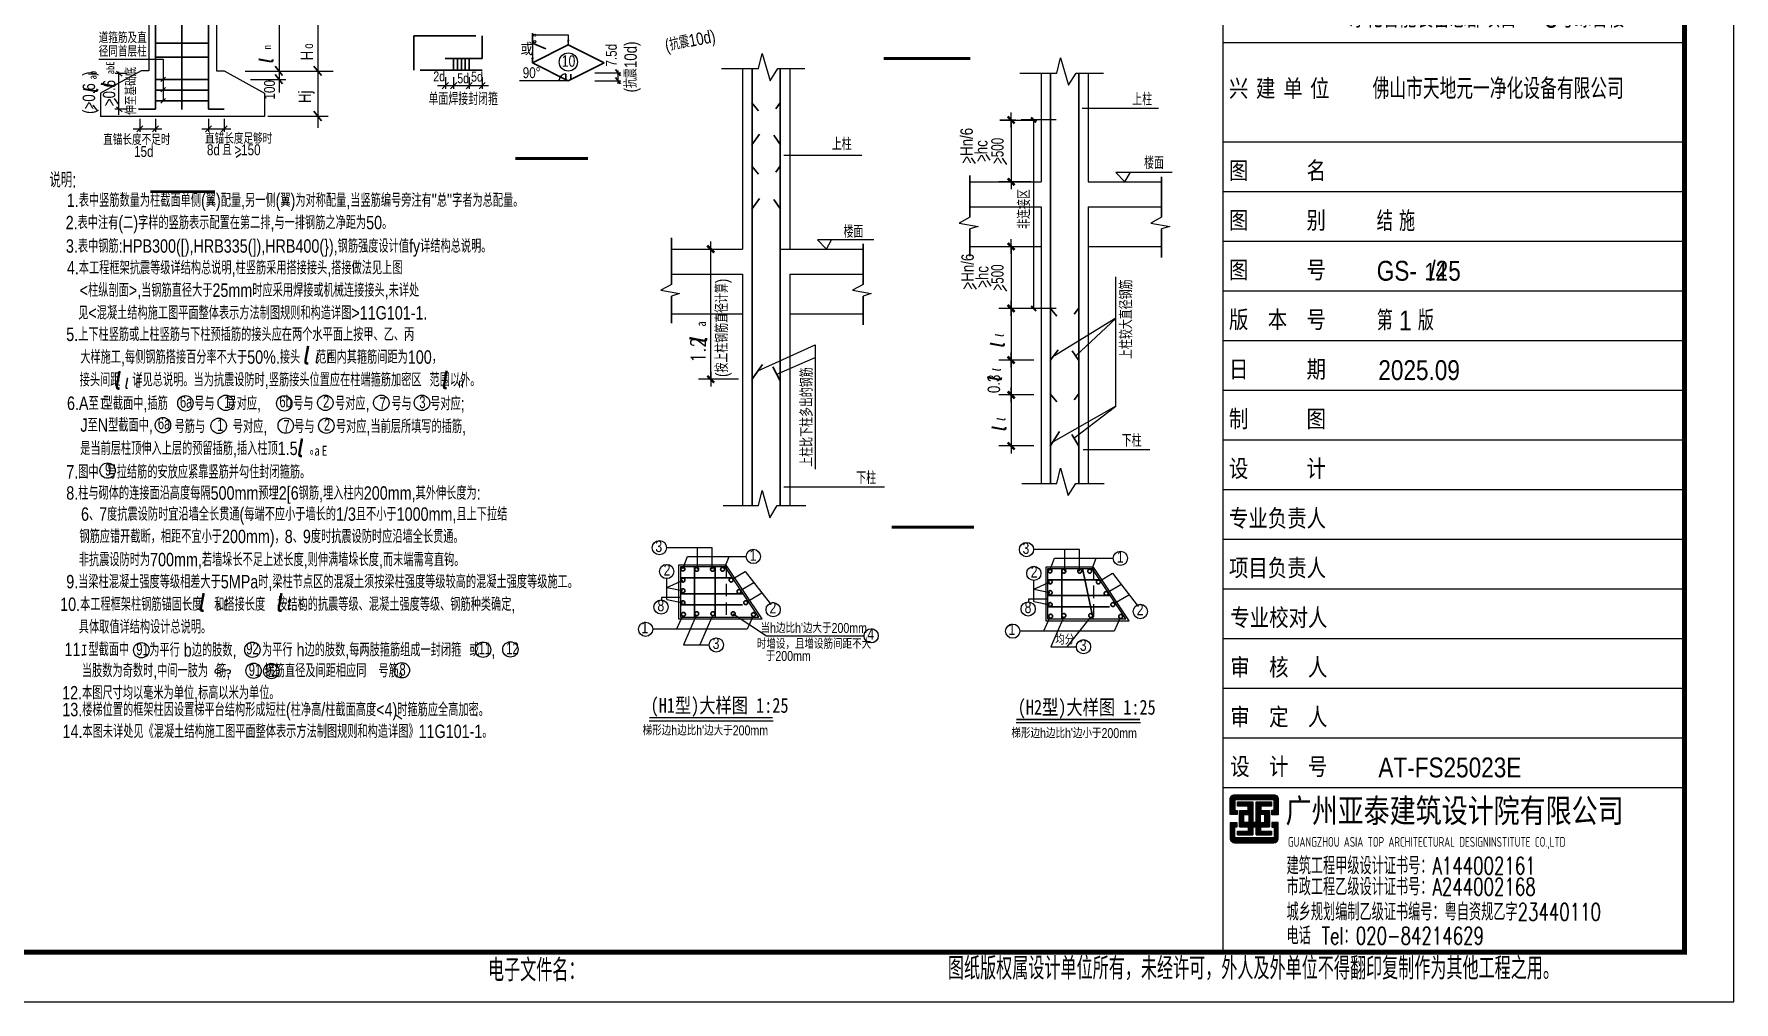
# Model space of a CAD drawing. Extents: x 299218 to 746073, y -331171 to -40619.
# Drawn here: x 425799 to 460052, y -173922 to -154433 of the extents above; entities that cross this region are included whole.
import ezdxf
from ezdxf.enums import TextEntityAlignment as Align

# ---------------------------------------------------------------- set-up
doc = ezdxf.new("R2010")
doc.units = 0
doc.header["$LTSCALE"] = 1000
doc.header["$MEASUREMENT"] = 0
doc.linetypes.add('CENTER', pattern=[2, 1.25, -0.25, 0.25, -0.25])
doc.linetypes.add('DASHED2', pattern=[0.375, 0.25, -0.125])
doc.layers.add('1', color=1, linetype='CENTER', lineweight=30)
for name, color, linetype in [('13', 4, 'Continuous'), ('14', 2, 'Continuous'), ('2', 7, 'Continuous'), ('_0', 7, 'Continuous'), ('AXIS', 3, 'Continuous'), ('DIM_SYMB', 3, 'Continuous'), ('PUB_DIM', 3, 'Continuous'), ('PUB_TITLE', 4, 'Continuous'), ('ZB2', 3, 'Continuous'), ('柱号', 2, 'Continuous'), ('柱边线', 6, 'Continuous')]:
    doc.layers.add(name, color=color, linetype=linetype)
doc.styles.add('-宋体', font='', dxfattribs={"width": 0.8})
doc.styles.add('_HZTXT', font='gs_txt.shx', dxfattribs={"width": 0.8, "bigfont": 'gs_hztxt.shx'})
doc.styles.add('dim_font', font='SIMPLEX.shx', dxfattribs={"width": 0.8})
doc.styles.add('GS_Rein', font='GS_TXT.shx', dxfattribs={"width": 0.7, "bigfont": 'GS_HZTXT.shx'})
doc.styles.add('HT', font='')
doc.styles.add('HZ', font='simplex.shx', dxfattribs={"width": 0.8, "bigfont": 'hztxt.shx'})
doc.styles.add('HZTXT', font='txt.shx', dxfattribs={"bigfont": 'hztxt.shx'})
doc.styles.add('hztxt0', font='romans.shx', dxfattribs={"bigfont": 'gbcbig0.shx'})
doc.styles.get("Standard").update_dxf_attribs({"font": 'gbenor.shx', "bigfont": 'gbcbig.shx'})
doc.styles.add('宋体', font='')
doc.styles.get('-宋体').set_extended_font_data('SimSun')
doc.styles.get('HT').set_extended_font_data('SimHei')
doc.styles.get('宋体').set_extended_font_data('SimSun')
doc.dimstyles.new('DIMA', dxfattribs={"dimtxt": 300, "dimasz": 1, "dimexe": 250, "dimexo": 300, "dimgap": 150, "dimtad": 1, "dimdec": 0, "dimzin": 0, "dimdsep": 46, "dimtxsty": 'dim_font', "dimblk": '_DIMX', "dimblk1": 'ARCHTICK', "dimblk2": 'ARCHTICK', "dimcen": 0.9, "dimse1": 1, "dimclrt": 7, "dimadec": 0, "dimazin": 0, "dimtfac": 1, "dimtdec": 0, "dimtix": 1, "dimtmove": 2, "dimatfit": 3, "dimldrblk": '_DIMX', "dimfxl": 1, "dimtolj": 1, "dimtzin": 0, "dimarcsym": 0})

# ---------------------------------------------------------------- blocks, each defined once
blk = doc.blocks.new('_DIMX')
blk.add_line((-150, 0), (150, 0))
at = {"const_width": 50}
blk.add_lwpolyline([(-70, -70), (70, 70)], dxfattribs=at)
blk = doc.blocks.new('*D36')
at = {"layer": 'Defpoints', "color": 0, "transparency": 16777216}
for p in [(446183, -158712), (445487, -159958), (446183, -159958)]:
    blk.add_point(p, dxfattribs=at)
at = {"layer": 'PUB_DIM', "color": 0, "lineweight": -2, "transparency": 16777216}
for p, q in [((445487, -158713), (445487, -159957)), ((445883, -159958), (445237, -159958))]:
    blk.add_line(p, q, dxfattribs=at)
for p, rotation in [((445487, -158712), 90), ((445487, -159958), 270)]:
    blk.add_blockref('_DIMX', p, dxfattribs=dict(at, rotation=rotation))
at = {"layer": 'PUB_DIM', "color": 7, "transparency": 16777216, "insert": (445212, -159335), "char_height": 250, "attachment_point": 5, "rotation": 90, "style": 'GS_Rein'}
blk.add_mtext('\\A1;>500', dxfattribs=at)
blk = doc.blocks.new('_ArchTick')
at = {"color": 0, "linetype": 'ByBlock', "const_width": 0.4}
blk.add_lwpolyline([(-0.5, -0.5), (0.5, 0.5)], dxfattribs=at)
blk = doc.blocks.new('*D37')
at = {"layer": 'Defpoints', "color": 0, "transparency": 16777216}
for p in [(446183, -156164), (445487, -157410), (446183, -157410)]:
    blk.add_point(p, dxfattribs=at)
at = {"layer": 'PUB_DIM', "color": 0, "lineweight": -2, "transparency": 16777216}
for p, q in [((445487, -156165), (445487, -157409)), ((445883, -157410), (445237, -157410))]:
    blk.add_line(p, q, dxfattribs=at)
for p, rotation in [((445487, -156164), 90), ((445487, -157410), 270)]:
    blk.add_blockref('_DIMX', p, dxfattribs=dict(at, rotation=rotation))
at = {"layer": 'PUB_DIM', "color": 7, "transparency": 16777216, "insert": (445212, -156787), "char_height": 250, "attachment_point": 5, "rotation": 90, "style": 'GS_Rein'}
blk.add_mtext('\\A1;>500', dxfattribs=at)
blk = doc.blocks.new('弘吉车间2')
at = {"layer": '14'}
h = blk.add_hatch(dxfattribs=at)
h.set_pattern_fill('ANSI31', color=256, scale=100, angle=135, style=0)
h.set_pattern_definition([(180, (-226475.39, -78017.824), (-3e-15, -12.5), [])])
edge = h.paths.add_edge_path()
edge.add_line((-9011, 2855), (-9011, 2773))
edge.add_line((-9011, 2773), (-9152, 2773))
edge.add_line((-9152, 2773), (-9152, 3084))
edge.add_arc((-9062, 3084), 90, 90, 180, ccw=False)
edge.add_line((-9062, 3174), (-8271, 3174))
edge.add_arc((-8271, 3084), 90, 0, 90, ccw=False)
edge.add_line((-8181, 3084), (-8181, 2768))
edge.add_line((-8181, 2768), (-8311, 2768))
edge.add_line((-8311, 2768), (-8311, 2862))
edge.add_line((-8311, 2862), (-8282, 2862))
edge.add_line((-8282, 2862), (-8268, 2862))
edge.add_line((-8268, 2862), (-8268, 3074))
edge.add_line((-8268, 3074), (-9055, 3074))
edge.add_line((-9055, 3074), (-9055, 2855))
edge.add_line((-9055, 2855), (-9011, 2855))
h.paths.add_polyline_path([(-8629, 2622), (-8629, 3030), (-8321, 3030), (-8321, 2942), (-8535, 2942), (-8535, 2855), (-8362, 2855), (-8362, 2525), (-8542, 2525), (-8542, 2442), (-8320, 2442), (-8320, 2365), (-8628, 2365), (-8628, 2526), (-8697, 2526), (-8697, 2365), (-9006, 2365), (-9006, 2442), (-8784, 2442), (-8784, 2525), (-8963, 2525), (-8963, 2855), (-8790, 2855), (-8790, 2942), (-9004, 2942), (-9004, 3030), (-8697, 3030), (-8697, 2622)])
h.paths.add_polyline_path([(-8874, 2772), (-8776, 2772), (-8776, 2616), (-8874, 2616)], flags=16)
h.paths.add_polyline_path([(-8452, 2772), (-8549, 2772), (-8549, 2616), (-8452, 2616)], flags=16)
edge = h.paths.add_edge_path()
edge.add_line((-9011, 2525), (-9011, 2607))
edge.add_line((-9011, 2607), (-9152, 2607))
edge.add_line((-9152, 2607), (-9152, 2296))
edge.add_arc((-9062, 2296), 90, 180, 270)
edge.add_line((-9062, 2206), (-8271, 2206))
edge.add_arc((-8271, 2296), 90, 270, 360)
edge.add_line((-8181, 2296), (-8181, 2612))
edge.add_line((-8181, 2612), (-8311, 2612))
edge.add_line((-8311, 2612), (-8311, 2518))
edge.add_line((-8311, 2518), (-8282, 2518))
edge.add_line((-8282, 2518), (-8268, 2518))
edge.add_line((-8268, 2518), (-8268, 2306))
edge.add_line((-8268, 2306), (-9055, 2306))
edge.add_line((-9055, 2306), (-9055, 2525))
edge.add_line((-9055, 2525), (-9011, 2525))
for p, q in [((-9300, 29320), (-9300, 0)), ((-9300, 29320), (0, 29320)), ((-9300, 24820), (0, 24820)), ((-9300, 20320), (0, 20320)), ((-9300, 18320), (0, 18320)), ((-9300, 16320), (0, 16320)), ((-9300, 15320), (0, 15320)), ((-9300, 14320), (0, 14320)), ((-9300, 13320), (0, 13320)), ((-9300, 12320), (0, 12320)), ((-9300, 11320), (0, 11320)), ((-9300, 10320), (0, 10320)), ((-9300, 9320), (0, 9320)), ((-9300, 8320), (0, 8320)), ((-9300, 7320), (0, 7320)), ((-9300, 6320), (0, 6320)), ((-9300, 5320), (0, 5320)), ((-9300, 4320), (0, 4320)), ((-9300, 3320), (0, 3320)), ((-9300, 3320), (0, 3320))]:
    blk.add_line(p, q, dxfattribs=at)
for points in [[(-9300, 0), (0, 0), (0, 40000), (-9300, 40000)], [(-8874, 2772), (-8776, 2772), (-8776, 2616), (-8874, 2616)], [(-8452, 2772), (-8549, 2772), (-8549, 2616), (-8452, 2616)]]:
    blk.add_lwpolyline(points, close=True, dxfattribs=at)
for points in [[(-9011, 2855), (-9011, 2773), (-9152, 2773), (-9152, 3084, -0.414214), (-9062, 3174), (-8271, 3174, -0.414214), (-8181, 3084), (-8181, 2768), (-8311, 2768), (-8311, 2862), (-8282, 2862), (-8268, 2862), (-8268, 3074), (-9055, 3074), (-9055, 2855)], [(-9011, 2525), (-9011, 2607), (-9152, 2607), (-9152, 2296, 0.414214), (-9062, 2206), (-8271, 2206, 0.414214), (-8181, 2296), (-8181, 2612), (-8311, 2612), (-8311, 2518), (-8282, 2518), (-8268, 2518), (-8268, 2306), (-9055, 2306), (-9055, 2525)]]:
    blk.add_lwpolyline(points, format="xyb", close=True, dxfattribs=at)
blk.add_lwpolyline([(-8629, 2622), (-8629, 2622), (-8629, 3030), (-8321, 3030), (-8321, 2942), (-8535, 2942), (-8535, 2855), (-8362, 2855), (-8362, 2525), (-8542, 2525), (-8542, 2442), (-8320, 2442), (-8320, 2365), (-8628, 2365), (-8628, 2526), (-8697, 2526), (-8697, 2365), (-9006, 2365), (-9006, 2442), (-8784, 2442), (-8784, 2525), (-8963, 2525), (-8963, 2855), (-8790, 2855), (-8790, 2942), (-9004, 2942), (-9004, 3030), (-8697, 3030), (-8697, 2622), (-8629, 2622)], dxfattribs=at)
at = {"layer": '13', "color": 7, "style": '_HZTXT', "width": 0.85}
for s, height, p in [('佛山市天地元一净化设备有限公司', 417.91, (-6694, 19336)), ('净化智能装备总部项目-', 417.91, (-6750, 18616)), ('3号综合楼', 417.9, (-2815, 18616)), ('佛山市天地元一净化设备有限公司', 417.91, (-6282, 17179)), ('结 施', 400, (-6198, 14522)), ('GS-  /25', 400, (-6198, 13522)), ('第 1 版', 400, (-6198, 12522)), ('2025.09', 400, (-6166, 11522)), ('AT-FS25023E', 400, (-6166, 3522))]:
    blk.add_text(s, height=height, dxfattribs=at).set_placement(p)
at = {"layer": '13', "style": 'HZTXT', "width": 0.7}
for s, p in [('建筑工程甲级设计证书号：A144002161', (-8015, 1568)), ('市政工程乙级设计证书号：A244002168', (-8015, 1144)), ('城乡规划编制乙级证书编号：粤自资规乙字23440110', (-8015, 639)), ('电话 Tel：020-84214629', (-8015, 159))]:
    blk.add_text(s, height=350, rotation=359.9997, dxfattribs=at).set_placement(p)
at = {"layer": '14'}
for s, height, style, width, p in [('注册章', 350, '宋体', 0.82, (-9173, 24949)), ('工程设计出图专用章', 350, '宋体', 0.82, (-9173, 20449)), ('项', 350, '宋体', 0.82, (-9176, 19220)), ('目', 350, '宋体', 0.82, (-8632, 19220)), ('名', 350, '宋体', 0.82, (-8081, 19220)), ('称', 350, '宋体', 0.82, (-7542, 19220)), ('兴', 350, '宋体', 0.82, (-9176, 17220)), ('建', 350, '宋体', 0.82, (-8632, 17220)), ('单', 350, '宋体', 0.82, (-8081, 17220)), ('位', 350, '宋体', 0.82, (-7542, 17220)), ('图      名', 350, '宋体', 0.82, (-9176, 15566)), ('图      别', 350, '宋体', 0.82, (-9176, 14566)), ('图      号', 350, '宋体', 0.82, (-9176, 13566)), ('版  本  号', 350, '宋体', 0.82, (-9176, 12566)), ('日      期', 350, '宋体', 0.82, (-9176, 11566)), ('制      图', 350, '宋体', 0.82, (-9176, 10566)), ('设      计', 350, '宋体', 0.82, (-9176, 9566)), ('专业负责人', 350, '宋体', 0.82, (-9176, 8566)), ('项目负责人', 350, '宋体', 0.82, (-9176, 7566)), ('专业校对人', 350, '宋体', 0.82, (-9149, 6566, -24845)), ('审  核  人', 350, '宋体', 0.82, (-9149, 5566, -24845)), ('审  定  人', 350, '宋体', 0.82, (-9149, 4566, -24845)), ('设  计  号', 350, '宋体', 0.82, (-9149, 3566, -24845)), ('广州亚泰建筑设计院有限公司', 480, 'HT', 0.8, (-8033, 2612))]:
    blk.add_text(s, height=height, dxfattribs=dict(at, style=style, width=width)).set_placement(p)
at = {"layer": '14', "width": 0.8}
blk.add_text('GUANGZHOU ASIA TOP ARCHITECTURAL DESIGNINSTITUTE CO.,LTD', height=198, rotation=359.9997, dxfattribs=at).set_placement((-7987, 2124, -24845))
at = {"layer": '14', "style": 'hztxt0'}
for s, p in [('电子文件名：', (-24105, -584)), ('图纸版权属设计单位所有，未经许可，外人及外单位不得翻印复制作为其他工程之用。', (-14838, -548))]:
    blk.add_text(s, height=450, rotation=359.9997, dxfattribs=at).set_placement(p)

msp = doc.modelspace()

# ---------------------------------------------------------------- linework, layer by layer
for p, q in [((439648.8, -155126.8), (440395, -155126.8)), ((440077.5, -155126.8), (440077.5, -158763.8)), ((440395, -155126.8), (440471, -154822.9)), ((440471, -154822.9), (440631.7, -155373.6)), ((440631.7, -155373.6), (440783.8, -155126.8)), ((440783.8, -155126.8), (441332.2, -155126.8)), ((441024.7, -155126.8), (441024.7, -158763.8)), ((446408.2, -155218.2), (446484.2, -154914.3)), ((446484.2, -154914.3), (446644.9, -155465.1)), ((445662, -155218.2), (446408.2, -155218.2)), ((446090.7, -155218.2), (446090.7, -157410.2)), ((446644.9, -155465.1), (446797, -155218.2)), ((446797, -155218.2), (447345.4, -155218.2)), ((447037.9, -155218.2), (447037.9, -157410.2)), ((445584, -156164.4), (445259.8, -156164.4)), ((446917.9, -155927.6), (448455.9, -155927.6)), ((440904.7, -156871.9), (442480.5, -156871.9)), ((444979.1, -156861.9), (445059.5, -156975.4)), ((444681.1, -156924.7), (444761.5, -157038.1)), ((445303.2, -156935.6), (445395, -157062.5)), ((444655.8, -157278.8), (444655.8, -158121.5)), ((444655.8, -158121.5), (444655.8, -157278.8)), ((444655.8, -157410.2), (446090.7, -157410.2)), ((447037.9, -157410.2), (448517.6, -157410.2)), ((448517.6, -157306.1), (448517.6, -158121.5)), ((448517.6, -158121.5), (448517.6, -157306.1)), ((444655.8, -158121.5), (444441.7, -158238.2)), ((444441.7, -158238.2), (444821.2, -158306.3)), ((444655.8, -157915.9), (446090.7, -157915.9)), ((446090.7, -157915.9), (446090.7, -163481)), ((447037.9, -157915.9), (448517.6, -157915.9)), ((447037.9, -157915.9), (447037.9, -163481)), ((448517.6, -158121.5), (448303.5, -158238.2)), ((448303.5, -158238.2), (448683, -158306.3)), ((438642.6, -158536.8), (438642.6, -159475.1)), ((438642.6, -159475.1), (438642.6, -158536.8)), ((444821.2, -158306.3), (444655.8, -158354.9)), ((444655.8, -158354.9), (444655.8, -158902.8)), ((444655.8, -158902.8), (444655.8, -158354.9)), ((448683, -158306.3), (448517.6, -158354.9)), ((448517.6, -158354.9), (448517.6, -158935.9)), ((448517.6, -158935.9), (448517.6, -158354.9)), ((438642.6, -158763.8), (440077.5, -158763.8)), ((440834.7, -158763.8), (442504.4, -158763.8)), ((442504.4, -158659.8), (442504.4, -159475.1)), ((442504.4, -159475.1), (442504.4, -158659.8)), ((444655.8, -158712.3), (446090.7, -158712.3)), ((447037.9, -158712.3), (448517.6, -158712.3)), ((438642.6, -159269.5), (440077.5, -159269.5)), ((440077.5, -159269.5), (440077.5, -163927.2)), ((441024.7, -159269.5), (442504.4, -159269.5)), ((441024.7, -159269.5), (441024.7, -163927.2)), ((438642.6, -159475.1), (438428.5, -159591.8)), ((438428.5, -159591.8), (438808, -159659.9)), ((442504.4, -159475.1), (442290.3, -159591.8)), ((442290.3, -159591.8), (442669.8, -159659.9)), ((444700.3, -159457.9), (444780.8, -159571.4)), ((444998.3, -159395.2), (445078.8, -159508.6)), ((445303.2, -159486.6), (445395, -159613.5)), ((447599, -161928.6), (447599, -159319.8)), ((438808, -159659.9), (438642.6, -159708.5)), ((438642.6, -159708.5), (438642.6, -160256.5)), ((438642.6, -160256.5), (438642.6, -159708.5)), ((442669.8, -159659.9), (442504.4, -159708.5)), ((442504.4, -159708.5), (442504.4, -160289.5)), ((442504.4, -160289.5), (442504.4, -159708.5)), ((438642.6, -160065.9), (440077.5, -160065.9)), ((441024.7, -160065.9), (442504.4, -160065.9)), ((446358.4, -160908.5), (447599, -160148.2)), ((447599, -160163.5), (446796.2, -160908.5)), ((440382.5, -161217), (441540.7, -160688.2)), ((440763.4, -161280.8), (441535.6, -160943.4)), ((441540.7, -160688.2), (441540.7, -163193.5)), ((447599, -161928.6), (446330.7, -162643.9)), ((446753, -162568.7), (447599, -161928.6)), ((446938.7, -162800.4), (448281.2, -162800.4)), ((446408.2, -163481), (446484.2, -163177.1)), ((446484.2, -163177.1), (446635.7, -163727.9)), ((440395, -163927.2), (440471, -163623.3)), ((440471, -163623.3), (440622.5, -164174.1)), ((440904.7, -163551.1), (442937.3, -163551.1)), ((445700, -163481), (446408.2, -163481)), ((446635.7, -163727.9), (446787.8, -163481)), ((446787.8, -163481), (447364.4, -163481)), ((439686.8, -163927.2), (440395, -163927.2)), ((440622.5, -164174.1), (440774.6, -163927.2)), ((440774.6, -163927.2), (441351.2, -163927.2)), ((439465.8, -164775.6, 6279.1), (438542.7, -164775.6, 6279.1)), ((438870.2, -165199.5, 6279.1), (438966.3, -164952, 6279.1)), ((438966.3, -164952, 6279.1), (440148.1, -164952, 6279.1)), ((439168.5, -165211, 6279.1), (439170, -164775.6, 6279.1)), ((439464.3, -165211, 6279.1), (439465.8, -164775.6, 6279.1)), ((439706.3, -165199.5, 6279.1), (439802.5, -164952, 6279.1)), ((446863.4, -164813), (445940.2, -164813)), ((446267.7, -165236.9), (446363.8, -164989.4)), ((446363.8, -164989.4), (447545.6, -164989.4)), ((446566, -165248.3), (446567.5, -164813)), ((446861.8, -165248.3), (446863.4, -164813)), ((447103.9, -165236.9), (447200, -164989.4)), ((438549.6, -165818.9, 6279.1), (438549.6, -165395.7, 6279.1)), ((439866.6, -165409, 6279.1), (440129.3, -165253.4, 6279.1)), ((440129.3, -165253.4, 6279.1), (440628.9, -165896, 6279.1)), ((445947.2, -165856.2), (445947.2, -165433)), ((447264.2, -165446.3), (447526.8, -165290.7)), ((447526.8, -165290.7), (448026.4, -165933.3)), ((438441.1, -165776.3, 6279.1), (438441.1, -165828.1, 6279.1)), ((438823.6, -165776.3, 6279.1), (438441.1, -165776.3, 6279.1)), ((438549.6, -165574.1, 6279.1), (438867.3, -165639.4, 6279.1)), ((440024.7, -165640.4, 6279.1), (440302.4, -165476, 6279.1)), ((440159.7, -165864.4, 6279.1), (440464.2, -165684.1, 6279.1)), ((445947.2, -165611.5), (446264.9, -165676.7)), ((447422.2, -165677.8), (447699.9, -165513.3)), ((447557.2, -165901.8), (447861.7, -165721.4)), ((438549.6, -165818.9, 6279.1), (438876.6, -165886, 6279.1)), ((445838.6, -165813.6), (445838.6, -165865.4)), ((446221.1, -165813.6), (445838.6, -165813.6)), ((445947.2, -165856.2), (446274.2, -165923.4)), ((440165.8, -166418.5, 6279.1), (438265.7, -166418.5, 6279.1)), ((438863.1, -166149.9, 6279.1), (438742.8, -166418.5, 6279.1)), ((439141.5, -166141.3, 6279.1), (438888.6, -166732.8, 6279.1)), ((439466.6, -166141.3, 6279.1), (439213.7, -166732.8, 6279.1)), ((440286.1, -166149.9, 6279.1), (440165.8, -166418.5, 6279.1)), ((447563.4, -166455.8), (445663.2, -166455.8)), ((446260.6, -166187.2), (446140.3, -166455.8)), ((446539, -166178.6), (446286.1, -166770.1)), ((447080.6, -166178.6), (446611.3, -166770.1)), ((447683.7, -166187.2), (447563.4, -166455.8)), ((438888.6, -166732.8, 6279.1), (439403.4, -166732.8, 6279.1)), ((446286.1, -166770.1), (446800.9, -166770.1))]:
    msp.add_line(p, q)
at = {"elevation": 6279.1}
for points in [[(438549.6, -165574.1), (438875.5, -165427.9)], [(439747.3, -165127.5), (438787.6, -165127.5), (438787.6, -166207.5), (440467.3, -166207.5), (439747.3, -165127.5)], [(439888.4, -166104.3), (440557.2, -166549.4), (442522.6, -166549.4)]]:
    msp.add_lwpolyline(points, dxfattribs=at)
at = {"linetype": 'DASHED2', "elevation": 6279.1}
msp.add_lwpolyline([(439747.3, -165127.5), (439747.3, -166207.5)], dxfattribs=at)
for points in [[(447144.9, -165164.9), (446185.1, -165164.9), (446185.1, -166244.9), (447864.9, -166244.9), (447144.9, -165164.9)], [(445947.2, -165611.5), (446273.1, -165465.2)]]:
    msp.add_lwpolyline(points)
at = {"linetype": 'DASHED2'}
msp.add_lwpolyline([(447144.9, -165164.9), (447144.9, -166244.9)], dxfattribs=at)
at = {"layer": '1', "color": 6, "linetype": 'ByBlock'}
for p, q in [((428245.8, -135317.1, -12419.9), (428245.8, -155944.2, -12419.9)), ((428780.9, -135395, -12419.9), (428780.9, -155952.6, -12419.9)), ((429316.1, -155944.2, -12419.9), (429316.1, -135395, -12419.9)), ((428245.8, -154618.3, -12419.9), (429316.1, -154618.3, -12419.9)), ((428245.8, -154901.7, -12419.9), (429316.1, -154901.7, -12419.9)), ((440267.5, -155126.8), (440267.5, -163927.2)), ((440834.7, -155126.8), (440834.7, -163927.2)), ((428245.8, -155348.9, -12419.9), (429316.1, -155348.9, -12419.9)), ((446280.7, -155218.2), (446280.7, -163481)), ((446847.9, -155218.2), (446847.9, -163481)), ((428245.8, -155564.6, -12419.9), (429316.1, -155564.6, -12419.9)), ((428245.8, -155780.2, -12419.9), (429316.1, -155780.2, -12419.9)), ((440263.3, -155819.3), (440397.1, -155977.3)), ((440829.9, -155822.9), (440744.3, -155939.6)), ((428245.8, -155944.2, -12419.9), (427906.4, -155944.2, -12419.9)), ((429316.1, -155944.2, -12419.9), (429632.8, -155944.2, -12419.9)), ((427869.5, -156401, -12419.9), (427988.7, -156279.7, -12419.9)), ((428186.2, -156401, -12419.9), (428305.3, -156279.7, -12419.9)), ((429256.5, -156401, -12419.9), (429375.7, -156279.7, -12419.9)), ((429573.2, -156401, -12419.9), (429692.3, -156279.7, -12419.9)), ((440262.8, -156665.4), (440418.5, -156451.5)), ((440837.5, -156667.5), (440706.7, -156468.4)), ((440263.3, -157097.2), (440397.1, -157255.2)), ((440829.9, -157100.8), (440744.3, -157217.5)), ((440262.8, -157959.2), (440418.5, -157745.2)), ((440837.5, -157961.3), (440706.7, -157762.2)), ((446276.5, -159953.2), (446410.3, -160111.2)), ((446843.1, -159956.8), (446757.5, -160073.5)), ((446276, -161005.8), (446431.7, -160791.9)), ((446850.7, -161008), (446719.9, -160808.8)), ((440265.3, -161386.2), (440474.2, -161085.5)), ((440828.3, -161399.3), (440688, -161132)), ((446276.5, -161678.3), (446410.3, -161836.3)), ((446843.1, -161681.9), (446757.5, -161798.6)), ((446276, -162731), (446459.5, -162438.7)), ((446850.7, -162733.1), (446710.1, -162496.4))]:
    msp.add_line(p, q, dxfattribs=at)
at = {"layer": '1', "color": 6}
for p, q in [((435843.3, -154619.7, -5232.6), (435843.3, -154414, -5232.6)), ((436109.3, -154728.5, -5232.6), (435843.3, -154619.7, -5232.6)), ((435843.7, -155011.5, -5232.6), (436564.8, -154650.2, -5232.6)), ((437286, -155011.5, -5232.6), (436564.8, -154650.2, -5232.6)), ((430655.8, -155079.1, -12419.9), (430807.9, -155269.4, -12419.9)), ((431440.1, -155079.1, -12419.9), (431592.2, -155269.4, -12419.9)), ((434253.3, -154921.9), (434253.3, -155160)), ((434331.8, -154921.9), (434331.8, -155160)), ((434410.2, -154921.9), (434410.2, -155160)), ((434488.7, -154921.9), (434488.7, -155160)), ((434567.2, -154921.9), (434567.2, -155160)), ((435843.7, -155011.5, -5232.6), (436564.8, -155372.7, -5232.6)), ((437286, -155011.5, -5232.6), (436564.8, -155372.7, -5232.6)), ((437513.8, -155148, -5232.6), (437617.6, -155277.8, -5232.6)), ((427459.7, -155182.9, -12419.9), (427573.2, -155278.6, -12419.9)), ((430655.8, -155246.3, -12419.9), (430807.9, -155436.5, -12419.9)), ((434025.7, -155534.5), (434150.5, -155407.4)), ((434190.9, -155535.7), (434315.7, -155408.6)), ((434504.8, -155535.7), (434629.6, -155408.6)), ((434766.5, -155534.5), (434891.3, -155407.4)), ((436515.5, -155346, -5232.6), (436515.5, -155241.3, -5232.6)), ((436614.2, -155346, -5232.6), (436614.2, -155241.3, -5232.6)), ((437513.8, -155308.2, -5232.6), (437617.6, -155438, -5232.6)), ((427459.7, -155902.3, -12419.9), (427573.2, -155998, -12419.9)), ((431440.1, -155988.2, -12419.9), (431592.2, -156178.5, -12419.9)), ((438823.3, -165384.7, 9418.7), (439875.5, -165384.7, 9418.7)), ((439108.3, -165159.1, 9418.7), (439108.3, -166167.6, 9418.7)), ((439524.2, -165159.1, 9418.7), (439524.2, -166167.6, 9418.7)), ((446220.8, -165422, 3139.6), (447273.1, -165422, 3139.6)), ((446505.9, -165196.4, 3139.6), (446505.9, -166205, 3139.6)), ((446921.8, -165196.4, 3139.6), (447138.2, -166205, 3139.6)), ((438823.3, -165701.8, 9418.7), (440086.9, -165701.8, 9418.7)), ((446220.8, -165739.2, 3139.6), (447484.5, -165739.2, 3139.6)), ((438823.3, -165929.3, 9418.7), (440238.6, -165929.3, 9418.7)), ((446220.8, -165966.6, 3139.6), (447636.1, -165966.6, 3139.6))]:
    msp.add_line(p, q, dxfattribs=at)
for points in [[(433451.5, -155158.8), (433451.5, -154466.7), (434828.9, -154466.7), (434828.9, -154923.3)], [(434828.9, -155158.8), (433451.5, -155158.8)], [(434828.9, -154923.3), (434082.7, -154923.3)]]:
    msp.add_lwpolyline(points, dxfattribs=at)
for centre in [(438873.4, -165205.5, 6279.1), (438875.5, -165427.9, 6279.1), (439151.8, -165211.2, 6279.1), (439469.3, -165211.2, 6279.1), (439673.6, -165211, 6279.1), (439846.1, -165427.9, 6279.1), (446270.9, -165242.8), (446273.1, -165465.2), (446549.4, -165248.5), (446866.8, -165248.5), (447071.1, -165248.4), (447243.7, -165465.2), (438875.5, -165642, 6279.1), (440004.2, -165659.4, 6279.1), (446273.1, -165679.4), (447401.7, -165696.7), (438875.5, -165883.4, 6279.1), (438885.3, -166117.6, 6279.1), (439151.8, -166104.3, 6279.1), (439477, -166104.3, 6279.1), (439888.4, -166104.3, 6279.1), (440139.2, -165883.4, 6279.1), (440295.8, -166122.1, 6279.1), (446273.1, -165920.7), (446282.8, -166154.9), (446549.4, -166141.6), (447091, -166141.6), (447536.7, -165920.7), (447693.4, -166159.4)]:
    msp.add_circle(centre, 39.2, dxfattribs=at)
at = {"layer": '2', "color": 2, "ltscale": 15}
for p, q in [((430736.5, -135080.4, -12419.9), (430736.5, -155612.1, -12419.9)), ((431520.8, -135080.4, -12419.9), (431520.8, -156323.3, -12419.9)), ((428112.2, -150400.5, -12419.9), (428112.2, -155177.2, -12419.9)), ((429477.4, -150400.5, -12419.9), (429477.4, -155177.2, -12419.9)), ((435907.7, -154450.7, -5232.6), (436563.3, -154450.7, -5232.6)), ((436563.3, -154450.7, -5232.6), (436563.3, -154650.8, -5232.6)), ((435843.7, -154619.8, -5232.6), (435843.7, -155011.5, -5232.6)), ((436551.9, -154548.1, -5232.6), (436564.8, -154650.2, -5232.6)), ((436564.8, -154650.2, -5232.6), (436576.7, -154549.4, -5232.6)), ((427104.9, -154942, -12419.9), (428400.6, -154942, -12419.9)), ((428400.6, -154942, -12419.9), (428400.6, -155787.5, -12419.9)), ((435830.8, -154909.4, -5232.6), (435843.7, -155011.5, -5232.6)), ((435843.7, -155011.5, -5232.6), (435855.5, -154910.7, -5232.6)), ((427955.8, -155177.2, -12419.9), (427141.9, -155623.4, -12419.9)), ((427678.6, -155224.8, -12419.9), (427431.8, -155224.8, -12419.9)), ((427509.4, -156061.1, -12419.9), (427509.4, -155192.5, -12419.9)), ((428112.2, -155177.2, -12419.9), (427955.8, -155177.2, -12419.9)), ((428448.6, -155298.8, -12419.9), (428356.4, -155390.8, -12419.9)), ((429477.4, -155177.2, -12419.9), (429632.8, -155177.2, -12419.9)), ((429632.8, -155177.2, -12419.9), (430446.6, -155623.4, -12419.9)), ((430053.4, -155180.1, -12419.9), (431827.3, -155180.1, -12419.9)), ((430159.4, -155347.2, -12419.9), (430875.8, -155347.2, -12419.9)), ((433925.7, -155471), (434954.3, -155471)), ((434088.1, -155302.1), (434088.1, -155535.9)), ((434253.3, -155303.3), (434253.3, -155537.1)), ((434567.2, -155303.3), (434567.2, -155537.1)), ((434828.9, -155302.1), (434828.9, -155535.9)), ((436564.8, -155372.7, -5232.6), (435580, -155372.7, -5232.6)), ((436375, -155345.4, -5232.6), (436378.7, -155372.2, -5232.6)), ((436378.7, -155372.2, -5232.6), (436385.2, -155346.2, -5232.6)), ((436479.9, -155238.1, -5232.6), (436514.1, -155236.8, -5232.6)), ((436514.1, -155236.8, -5232.6), (436482.2, -155243.6, -5232.6)), ((437099.1, -155216.6, -5232.6), (437625.6, -155216.6, -5232.6)), ((437099.1, -155373.2, -5232.6), (437625.6, -155373.2, -5232.6)), ((437568.7, -155433.7, -5232.6), (437568.7, -155166.8, -5232.6)), ((427141.9, -155623.4, -12419.9), (427141.9, -156092.2, -12419.9)), ((427411.1, -155728.3, -12419.9), (427504.2, -155850.3, -12419.9)), ((428448.6, -155507.3, -12419.9), (428356.4, -155599.4, -12419.9)), ((428448.6, -155734.3, -12419.9), (428356.4, -155826.3, -12419.9)), ((430446.6, -155623.4, -12419.9), (430446.6, -156092.2, -12419.9)), ((426987.1, -155867.5, -12419.9), (427080.2, -155989.6, -12419.9)), ((430446.6, -156092.2, -12419.9), (427141.9, -156092.2, -12419.9)), ((427672.9, -155944.2, -12419.9), (427426.2, -155944.2, -12419.9)), ((427929.1, -156140.1, -12419.9), (427929.1, -156405.7, -12419.9)), ((428245.8, -156140.1, -12419.9), (428245.8, -156405.7, -12419.9)), ((429316.1, -156140.1, -12419.9), (429316.1, -156405.7, -12419.9)), ((429632.8, -156140.1, -12419.9), (429632.8, -156405.7, -12419.9)), ((430508.6, -156089, -12419.9), (431729, -156089, -12419.9)), ((427796.1, -156340.4, -12419.9), (428375.1, -156340.4, -12419.9)), ((429183.1, -156340.4, -12419.9), (429762.1, -156340.4, -12419.9)), ((429869.3, -156914.9, -12419.9), (429976.1, -156836.1, -12419.9))]:
    msp.add_line(p, q, dxfattribs=at)
at = {"layer": '2'}
for p, q in [((447598.1, -157221.1), (447777.8, -157410.2)), ((448732.9, -157221.1), (447598.1, -157221.1)), ((447777.8, -157410.2), (447883.4, -157226.7)), ((441584.9, -158574.7), (441764.6, -158763.8)), ((442719.7, -158574.7), (441584.9, -158574.7)), ((441764.6, -158763.8), (441870.2, -158580.3))]:
    msp.add_line(p, q, dxfattribs=at)
at = {"layer": '2', "color": 2, "ltscale": 15}
for centre, radius in [((435886.9, -154457, -5232.6), 21.8), ((435886.9, -154585.8, -5232.6), 21.8), ((436564.8, -154996.3, -5232.6), 182.9)]:
    msp.add_circle(centre, radius, dxfattribs=at)
at = {"layer": '2'}
for centre in [(438399.3, -164775.6, 6279.1), (445796.8, -164813), (440291.5, -164952, 6279.1), (447689, -164989.4), (438546.2, -165255.5, 6279.1), (445943.8, -165292.8), (438433.1, -165971.3, 6279.1), (440693.2, -166024.1, 6279.1), (445830.6, -166008.6), (448090.7, -166061.4), (438122.3, -166418.5, 6279.1), (442666, -166549.4, 6279.1), (445519.8, -166455.8), (439546.8, -166732.8, 6279.1), (446944.3, -166770.1)]:
    msp.add_circle(centre, 143.4, dxfattribs=at)
at = {"layer": '2', "color": 2, "ltscale": 15}
msp.add_arc((436514.1, -155372.2, -5232.6), 135.4, 90, 180, dxfattribs=at)
at = {"layer": 'AXIS'}
for p, q in [((438193.4, -168260.7, 9418.7), (440694.3, -168260.7, 9418.7)), ((445590.9, -168298, 3139.6), (448091.8, -168298, 3139.6))]:
    msp.add_line(p, q, dxfattribs=at)
at = {"layer": 'AXIS', "const_width": 30}
for points, elevation in [([(438196.3, -168197.9), (440683.2, -168197.9)], 9418.7), ([(445593.8, -168235.2), (448080.7, -168235.2)], 3139.6)]:
    msp.add_lwpolyline(points, dxfattribs=dict(at, elevation=elevation))
at = {"layer": 'DIM_SYMB', "const_width": 56}
for points in [[(442916.7, -154927.2), (444666.4, -154927.2)], [(435500, -156938.7), (436963.2, -156938.7)], [(428142.5, -157606.8), (429447.1, -157606.8)], [(443081.5, -164363.2), (444741, -164363.2)]]:
    msp.add_lwpolyline(points, dxfattribs=at)
at = {"layer": 'PUB_DIM'}
for p, q in [((445259.8, -156164.4), (446001.7, -156164.4)), ((446395.4, -156163.4), (445690.3, -156163.4)), ((445940.3, -156163.4), (445940.3, -159958.1)), ((439434.9, -161382.1), (439434.9, -158764.8)), ((445941.8, -159958.1), (445236.7, -159958.1)), ((445486.7, -159959.1), (445486.7, -160998.4)), ((446395.4, -159958.1), (445690.3, -159958.1)), ((445941.8, -160998.4), (445236.7, -160998.4)), ((445941.8, -160999.4), (445236.7, -160999.4)), ((445486.7, -160999.4), (445486.7, -161699.4)), ((439996.4, -161383.1), (439184.9, -161383.1)), ((445941.8, -161698.4), (445236.7, -161698.4)), ((445941.8, -161700.4), (445236.7, -161700.4)), ((445486.7, -161699.4), (445486.7, -162726.9)), ((445941.8, -162727.9), (445236.7, -162727.9))]:
    msp.add_line(p, q, dxfattribs=at)
at = {"layer": 'PUB_TITLE'}
msp.add_lwpolyline([(385751.6, -173922.2), (460051.6, -173922.2), (460051.6, -131922.2), (385751.6, -131922.2)], close=True, dxfattribs=at)
at = {"layer": 'PUB_TITLE', "const_width": 100}
msp.add_lwpolyline([(388251.6, -172922.2), (459051.6, -172922.2), (459051.6, -132922.2), (388251.6, -132922.2)], close=True, dxfattribs=at)
at = {"layer": 'ZB2', "color": 6}
for p, q in [((429512.6, -167217.8, -5232.6), (429468.7, -167230.4, -5232.6)), ((429713.3, -167237.4, -5232.6), (429488.2, -167298.9, -5232.6))]:
    msp.add_line(p, q, dxfattribs=at)
at = {"layer": 'ZB2'}
for p, q in [((429732.9, -167306, -5232.6), (429695.7, -167316.6, -5232.6)), ((433210, -168230.5), (433086.7, -168144.3))]:
    msp.add_line(p, q, dxfattribs=at)
for centre in [(428849.9, -161868.3), (429661.9, -161858.6), (430841.8, -161870.5), (431669, -161858.6), (432797.4, -161858.1), (433616.2, -161858.1), (428397.1, -162309.5), (429520, -162321.4), (430871.6, -162317.5), (431689.7, -162319), (427281.1, -163222.8, -5232.6)]:
    msp.add_circle(centre, 155.2, dxfattribs=at)
at = {"layer": 'ZB2', "color": 6}
for centre in [(427961.8, -166839.9, -5232.6), (430199.7, -166831, -5232.6), (434846.9, -166830.3, -5232.6), (435398.3, -166824.2, -5232.6), (430222.8, -167253.8, -5232.6), (430581.1, -167260.4, -5232.6), (433209.9, -167243.8)]:
    msp.add_circle(centre, 155.2, dxfattribs=at)
for centre, start, end in [((429478.4, -167264.7, -5232.6), 105.94317, 285.94317), ((429723.1, -167271.7, -5232.6), 285.94317, 105.94317)]:
    msp.add_arc(centre, 35.6, start, end, dxfattribs=at)
at = {"layer": '柱边线', "elevation": 6279.1}
msp.add_lwpolyline([(439728.1, -165163.5), (438823.6, -165163.5), (438823.6, -166171.5), (440400.1, -166171.5)], close=True, dxfattribs=at)
at = {"layer": '柱边线'}
msp.add_lwpolyline([(447125.6, -165200.9), (446221.1, -165200.9), (446221.1, -166208.9), (447797.6, -166208.9)], close=True, dxfattribs=at)

# ---------------------------------------------------------------- block references
at = {"layer": '_0'}
msp.add_blockref('弘吉车间2', (459051.6, -172922.2), dxfattribs=at)
at = {"layer": 'PUB_DIM', "xscale": 100, "yscale": 100, "zscale": 100}
for p, rotation in [((445940.3, -156163.4), 90), ((445940.3, -159958.1), 270)]:
    msp.add_blockref('_ArchTick', p, dxfattribs=dict(at, rotation=rotation))
at = {"layer": 'PUB_DIM'}
for p, rotation in [((439434.9, -158763.8), 90), ((445486.7, -159958.1), 90), ((445486.7, -160998.4), 90), ((445486.7, -160999.4), 270), ((439434.9, -161383.1), 270), ((445486.7, -161698.4), 90), ((445486.7, -161700.4), 270), ((445486.7, -162727.9), 270)]:
    msp.add_blockref('_DIMX', p, dxfattribs=dict(at, rotation=rotation))

# ---------------------------------------------------------------- texts
at = {"color": 7, "style": '-宋体', "width": 0.8}
for s, height, rotation, p in [('n', 160, 90, (430574.9, -154743.3)), ('abE', 160, 90, (427414.9, -155245.1)), ('ι', 400, 80, (430605.5, -155053.3)), ('ab', 160, 90, (427060.6, -155348.7)), ('ι', 400, 80, (427426.2, -155545.2)), ('ι', 400, 80, (427071.9, -155648.8)), ('a', 192, 90, (439335.8, -160323.9, 14903.9)), ('ι', 480, 80, (439340, -160688, 14903.9)), ('ι', 240, 80, (445330.6, -160551.9)), ('ι', 500, 350, (431184.4, -161063.5)), ('ι', 300, 350, (431438.8, -161054.6)), ('ι', 400, 80, (445341.7, -160775.3)), ('ι', 500, 350, (427385.6, -161569.7)), ('ι', 500, 350, (433975.8, -161562.1)), ('ι', 400, 80, (445284.1, -161456.3)), ('ι', 240, 80, (445268.5, -161244.8)), ('ι', 300, 350, (427602, -161565.2)), ('ι', 400, 80, (445373.2, -162460.1)), ('ι', 240, 80, (445362.4, -162241.3)), ('ι', 500, 350, (431060.9, -162928.4, 5232.6)), ('ι', 500, 350, (429079.1, -166042.2, 5232.6)), ('ι', 500, 350, (430647.1, -166042.2, 5232.6)), ('ι', 300, 350, (430877.7, -166019.8, -5232.6))]:
    msp.add_text(s, height=height, rotation=rotation, dxfattribs=at).set_placement(p)
for s, height, p in [('E', 200, (431701.2, -161059.1)), ('E', 200, (427842.1, -161554.4)), ('n', 200, (434347.3, -161555.4)), ('I', 210, (427124.5, -161979.3)), ('a', 200, (431448.2, -162924, 5232.6)), ('E', 200, (431597.4, -162924, 5232.6)), ('a', 200, (429462.8, -166037.8, 5232.6)), ('E', 200, (429614.4, -166037.8, 5232.6)), ('E', 200, (431132.1, -166020.5)), ('I', 210, (426758, -166940.3))]:
    msp.add_text(s, height=height, dxfattribs=at).set_placement(p)
at = {"layer": '1', "color": 6, "style": 'GS_Rein', "width": 0.8}
msp.add_text('100', height=220, rotation=90, dxfattribs=at).set_placement((430654.2, -155751.8, -12419.9))
at = {"layer": '13', "color": 2, "style": '_HZTXT', "width": 0.85}
msp.add_text('14', height=350, dxfattribs=at).set_placement((453817.1, -159393.6))
at = {"layer": '2', "color": 2, "ltscale": 15, "width": 0.8}
for s, height, style, p in [('道箍筋及直', 220, 'GS_Rein', (427102.7, -154616.5, -12419.9)), ('径同首层柱', 220, 'GS_Rein', (427102.7, -154891, -12419.9)), ('90%%d', 220, 'GS_Rein', (435646, -155322.1, -5232.6)), ('2d', 200, 'GS_Rein', (433844.3, -155385.4)), ('5d', 200, 'GS_Rein', (434327.1, -155424.8)), ('5d', 200, 'GS_Rein', (434605.8, -155392.4)), ('单面焊接封闭箍', 250, 'HZ', (433746.8, -155864.7)), ('直锚长度不足时', 220, 'GS_Rein', (427192.6, -156667.8, -12419.9)), ('直锚长度足够时', 220, 'GS_Rein', (429244.2, -156645, -12419.9)), ('15d', 220, 'GS_Rein', (427815.7, -156907.8, -12419.9)), ('8d', 220, 'GS_Rein', (429283.7, -156873.8, -12419.9)), ('且', 220, 'GS_Rein', (429589.7, -156873.8, -12419.9)), ('>150', 220, 'GS_Rein', (429835, -156873.8, -12419.9))]:
    msp.add_text(s, height=height, dxfattribs=dict(at, style=style)).set_placement(p)
at = {"layer": '2', "color": 2, "ltscale": 15, "style": 'GS_Rein'}
for s, height, rotation, width, p in [('(抗震10d)', 250, 11.16, 0.8, (438540.2, -154788.5, -5232.6)), ('o', 200, 90, 0.7, (431420.7, -154728.4, -12419.9)), ('7.5d', 220, 90, 0.8, (437541, -155089.2, -5232.6))]:
    msp.add_text(s, height=height, rotation=rotation, dxfattribs=dict(at, width=width)).set_placement(p)
at = {"layer": '2', "color": 2, "ltscale": 15, "style": 'GS_Rein', "width": 0.8}
for s, height, p in [('H', 250, (431420.7, -154867.5, -12419.9)), ('(抗震10d)', 250, (437944.1, -155096.3)), ('(>0.6  )', 250, (427029.5, -155613.8, -12419.9)), ('>0.6', 250, (427436.8, -155622.3, -12419.9)), ('伸至基础底', 220, (427860.4, -155576, -12419.9)), ('Hj', 250, (431378.9, -155697.5, -12419.9))]:
    msp.add_text(s, height=height, rotation=90, dxfattribs=at).set_placement(p, align=Align.CENTER)
at = {"layer": '2', "color": 2, "ltscale": 15, "style": 'HZ'}
msp.add_text('或          ', height=252.909, dxfattribs=at).set_placement((436592.1, -154863.2, -5232.6), align=Align.CENTER)
at = {"layer": '2', "color": 2, "ltscale": 15, "style": 'GS_Rein', "width": 0.8}
for s, height, p in [('10', 230, (436569.4, -155092.7, -5232.6)), ('3', 230, (438387.5, -164864, 6279.1)), ('3', 230, (445785.1, -164901.3)), ('1', 230, (440286.8, -165039.6, 6279.1)), ('1', 230, (447684.4, -165076.9)), ('2', 230, (438553.5, -165339.1)), ('2', 230, (445951, -165376.4, -6279.1)), ('8', 230, (438429, -166055.6, 6279.1)), ('2', 230, (440687.6, -166100.3, 6279.1)), ('8', 230, (445826.6, -166092.9)), ('2', 230, (448085.1, -166137.7)), ('1', 230, (438105.1, -166497.6, 6279.1)), ("当h边比h'边大于200mm", 200, (441510.1, -166491.6, 6279.1)), ('4', 230, (442658.9, -166629.2, 6279.1)), ('1', 230, (445502.7, -166534.9)), ('3', 230, (439541.1, -166815.8, 6279.1)), ('时增设，且增设筋间距不大', 200, (441515, -166810.8, 6279.1)), ('均分', 200, (446568.2, -166726.1)), ('3', 230, (446938.7, -166853.2)), ('于200mm', 200, (440996.9, -167055.8, 6279.1)), ("梯形边h边比h'边大于200mm", 200, (439326.5, -168553.9, 6279.1)), ("梯形边h边比h'边小于200mm", 200, (446756.9, -168609.2))]:
    msp.add_text(s, height=height, dxfattribs=at).set_placement(p, align=Align.CENTER)
at = {"layer": '2', "style": 'GS_Rein', "width": 0.8}
for s, p in [('上柱', (448128.2, -155870.6)), ('上柱', (442073.9, -156773.9)), ('楼面', (448365.6, -157150.8)), ('楼面', (442309.6, -158534.9)), ('下柱', (447915.5, -162743.4)), ('下柱', (442566.2, -163494.1))]:
    msp.add_text(s, height=250, dxfattribs=at).set_placement(p, align=Align.CENTER)
for s, height, p in [('>Hn/6', 250, (444714.4, -156683.7)), ('>hc', 250, (445010.7, -156791.1)), ('非连接区', 250, (445870.3, -157955.5)), ('>Hn/6', 250, (444733.7, -159216.9)), ('>hc', 250, (445030, -159324.3)), ('(按上柱钢筋直径计算)', 250, (439781.4, -160349.3)), ('上柱较大直径钢筋', 250, (447929.1, -160175.9)), ('上柱比下柱多出的钢筋', 250, (441491.6, -162144.7)), ('0.3', 250.14, (445263.8, -161476.8))]:
    msp.add_text(s, height=height, rotation=90, dxfattribs=at).set_placement(p, align=Align.CENTER)
at = {"layer": 'PUB_DIM', "color": 7, "style": 'dim_font', "width": 0.8}
msp.add_text('1.2', height=300, rotation=90, dxfattribs=at).set_placement((439330.6, -161055.4))
at = {"layer": 'ZB2', "color": 6, "style": 'GS_Rein'}
for s, height, width, p in [('说明:', 300, 0.8, (426112.2, -157523.6, -5232.6)), ('11. 型截面中  ', 270, 0.8, (426413.7, -166957.6, -5232.6)), ('91', 240, 0.7, (427860.1, -166939.5, -5232.6)), ('为平行 b边的肢数,', 270, 0.8, (428121.4, -166969.4, -5232.6)), ('92', 240, 0.7, (430075.3, -166923.5, -5232.6)), ('为平行 h边的肢数,每两肢箍筋组成一封闭箍  或   ,', 270, 0.8, (430393, -166965.3, -5232.6)), ('11', 240, 0.7, (434758.4, -166923.3, -5232.6)), ('12', 240, 0.7, (435315.4, -166921.7, -5232.6)), ('当肢数为奇数时,中间一肢为  筋,', 270, 0.8, (426764.6, -167385.6, -5232.6)), ('91', 240, 0.7, (430125.2, -167356.4, -5232.6)), ('     箍筋直径及间距相应同   号筋。', 270, 0.8, (430043.3, -167385.6, -5232.6)), ('92', 240, 0.7, (430461.3, -167359.2, -5232.6)), ('8', 240, 0.7, (433162.7, -167350.4))]:
    msp.add_text(s, height=height, dxfattribs=dict(at, width=width)).set_placement(p)
at = {"layer": 'ZB2', "style": 'GS_Rein'}
for s, height, width, p in [('1.表中竖筋数量为柱截面单侧(翼)配量,另一侧(翼)为对称配量,当竖筋编号旁注有"总"字者为总配量。', 270, 0.8, (426460.7, -157914.9)), ('2.表中注有(二)字样的竖筋表示配置在第二排,与一排钢筋之净距为50。', 270, 0.8, (426437.4, -158364.2)), ('3.表中钢筋:HPB300([),HRB335(]),HRB400(}),钢筋强度设计值fy详结构总说明。', 270, 0.8, (426441.9, -158836.6)), ('4.本工程框架抗震等级详结构总说明,柱竖筋采用搭接接头,搭接做法见上图', 270, 0.8, (426461.4, -159275)), ('<柱纵剖面>,当钢筋直径大于25mm时应采用焊接或机械连接接头,未详处', 270, 0.8, (426719.7, -159726, -5232.6)), ('见<混凝土结构施工图平面整体表示方法制图规则和构造详图>11G101-1.', 270, 0.8, (426689.4, -160181.8, -5232.6)), ('5.上下柱竖筋或上柱竖筋与下柱预插筋的接头应在两个水平面上按甲、乙、丙', 270, 0.8, (426448.1, -160614.4, -5232.6)), ('大样施工,每侧钢筋搭接百分率不大于50%%%.接头    范围内其箍筋间距为100，', 270, 0.8, (426731.2, -161071.7, -5232.6)), ('接头间距   详见总说明。当为抗震设防时,竖筋接头位置应在柱端箍筋加密区  范围以外。', 270, 0.8, (426720.3, -161529.3, -5232.6)), ('6.A至 型截面中,插筋 ', 270, 0.8, (426464.1, -162002.2)), ('6a', 240, 0.7, (428739.5, -161957)), ('号与   号对应,', 270, 0.8, (429027.5, -162002.2)), ('1', 240, 0.7, (429631.7, -161962.9)), ('6b', 240, 0.7, (430744.6, -161949.7)), ('号与   ', 270, 0.8, (431020.4, -162002.2)), ('2', 240, 0.7, (431623.1, -161955.1)), ('号对应,', 270, 0.8, (431863.3, -162002.2)), ('7', 240, 0.7, (432761.2, -161985.7)), ('号与 ', 270, 0.8, (432998.3, -162007.8)), ('3', 240, 0.7, (433561.9, -161965.9)), ('号对应;', 270, 0.8, (433782.3, -162007.8)), ('J至N型截面中,', 270, 0.8, (426733.9, -162441.5)), ('6a', 240, 0.7, (428295, -162391.3)), ('号筋与 ', 270, 0.8, (428632.3, -162468.7)), ('1', 240, 0.7, (429489.8, -162425.7)), ('号对应,', 270, 0.8, (429805.3, -162468.7)), ('7', 240, 0.7, (430826.6, -162445)), ('号与 ', 270, 0.8, (431041.2, -162468.7)), ('2', 240, 0.7, (431641.4, -162419)), ('号对应,当前层所填写的插筋,', 270, 0.8, (431881.9, -162468.7)), ('是当前层柱顶伸入上层的预留插筋,插入柱顶1.5   。', 270, 0.8, (426730.3, -162910.8)), ('7.图中  号拉结筋的安放应紧靠竖筋并勾住封闭箍筋。', 270, 0.8, (426449.1, -163383.7, -5232.6)), ('9', 240, 0.7, (427229.8, -163323.6, -5232.6)), ('8.柱与砌体的连接面沿高度每隔500mm预埋2[6钢筋,埋入柱内200mm,其外伸长度为:', 270, 0.8, (426448.6, -163809.1, -5232.6)), ('6、7度抗震设防时宜沿墙全长贯通(每端不应小于墙长的1/3且不小于1000mm,且上下拉结', 270, 0.8, (426746.5, -164233.8, -2616.3)), ('钢筋应错开截断，相距不宜小于200mm)，8、9度时抗震设防时应沿墙全长贯通。', 270, 0.8, (426713.9, -164683.8, -2616.3)), ('非抗震设防时为700mm,若墙垛长不足上述长度,则伸满墙垛长度,而末端需弯直钩。', 270, 0.8, (426701.8, -165150.2, -2616.3)), ('9.当梁柱混凝土强度等级相差大于5MPa时,梁柱节点区的混凝土须按梁柱强度等级较高的混凝土强度等级施工。', 270, 0.8, (426449.5, -165594.1, -5232.6)), ('10.本工程框架柱钢筋锚固长度   和搭接长度   按结构的抗震等级、混凝土强度等级、钢筋种类确定,', 270, 0.8, (426327, -166048.7, -2616.3)), ('具体取值详结构设计总说明。', 270, 0.8, (426701.8, -166504.6, -2616.3)), ('12.本图尺寸均以毫米为单位,标高以米为单位。', 270, 0.8, (426366.2, -167830.7, -5232.6)), ('13.楼梯位置的框架柱因设置梯平台结构形成短柱(柱净高/柱截面高度<4)时箍筋应全高加密。', 270, 0.8, (426369.4, -168170, -5232.6)), ('14.本图未详处见《混凝土结构施工图平面整体表示方法制图规则和构造详图》11G101-1。', 270, 0.8, (426374.5, -168608))]:
    msp.add_text(s, height=height, dxfattribs=dict(at, width=width)).set_placement(p)
at = {"layer": '柱号', "style": '-宋体', "width": 0.8}
for s, p in [('(H1型)大样图 1:25', (438222.8, -168099.9, 6279.1)), ('(H2型)大样图 1:25', (445620.3, -168137.2))]:
    msp.add_text(s, height=300, dxfattribs=at).set_placement(p)

# ---------------------------------------------------------------- dimensions: what is measured, and where the dimension line sits
at = {"layer": 'PUB_DIM'}
for p1, p2, picture, middle in [((446183.4, -156164.4), (446183.4, -157410.2), '*D37', (445211.7, -156787.3)), ((446183.4, -158712.3), (446183.4, -159958.1), '*D36', (445211.7, -159335.2))]:
    dim = msp.add_aligned_dim(p1=p1, p2=p2, distance=-696.7, text='>500', dimstyle='DIMA', override={"dimtxt": 250, "dimtxsty": 'GS_Rein'}, dxfattribs=at)
    dim.commit()
    dim.dimension.update_dxf_attribs({"geometry": picture, "text_midpoint": middle})

doc.saveas('drawing.dxf')
